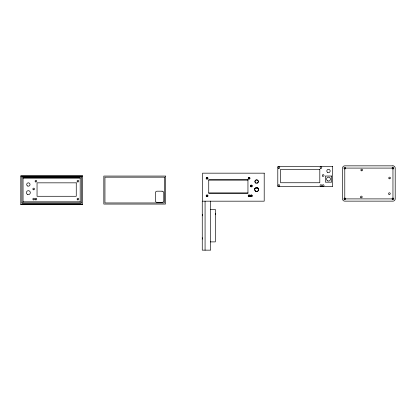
<?xml version="1.0" encoding="UTF-8"?>
<svg xmlns="http://www.w3.org/2000/svg" width="416" height="416" viewBox="0 0 416 416"><rect width="100%" height="100%" fill="white"/><g stroke="black" fill="none" stroke-linecap="round" stroke-linejoin="round"><path stroke-width="0.62" d="M215.28 214.672L215.306 213.502M202.389 238.269L202.264 239.086M20.8 176.062L82.42 176.062M21.918 176.982L81.302 176.982M23.041 178.1L80.184 178.1M208.738 180.029L247.952 180.029M258.315 188.292L255.798 188.292A1.68 1.68 0 0 0 254.389 189.051M208.738 192.993L247.952 192.993M23.041 201.807L80.184 201.807M21.918 202.93L81.302 202.93M20.8 204.402L82.42 204.402M210.35 209.399L215.316 209.399L215.316 241.888L210.35 241.888M210.668 201.136L210.668 250.151L202.264 250.151L202.264 201.136M205.067 201.235L205.067 250.151M80.184 202.14L80.184 177.772L23.041 177.772L23.041 202.14M202.264 215.259A13.068 0.369 -88.9 0 1 202.311 214.542M202.389 238.633A13.068 0.447 90 0 1 202.264 237.744M202.327 215.836A13.068 0.4 -89.1 0 1 202.389 214.744M248.612 179.072A0.842 0.822 0 0 1 248.44 177.84A0.842 0.822 0 0 1 249.709 177.84A0.842 0.822 0 0 1 249.532 179.072M206.601 179.072A0.842 0.822 0 0 1 206.424 177.84A0.842 0.822 0 0 1 207.693 177.84A0.842 0.822 0 0 1 207.516 179.072M206.466 196.544A0.842 0.822 0 0 1 206.466 195.38A0.842 0.822 0 0 1 207.652 195.38A0.842 0.822 0 0 1 207.652 196.544M248.482 196.544A0.842 0.822 0 0 1 248.482 195.38A0.842 0.822 0 0 1 249.668 195.38A0.842 0.822 0 0 1 249.668 196.544M250.718 196.544A0.842 0.822 0 0 1 250.718 195.38A0.842 0.822 0 0 1 251.909 195.38A0.842 0.822 0 0 1 251.909 196.544M256.173 183.253A1.68 1.648 0 0 1 255.263 180.716A1.68 1.648 0 0 1 258.008 180.716A1.68 1.648 0 0 1 257.098 183.253M392.959 165.849L344.781 165.849A2.241 2.241 0 0 0 342.54 168.09L342.54 198.9A2.241 2.241 0 0 0 344.781 201.141L392.959 201.141A2.241 2.241 0 0 0 395.2 198.9L395.2 168.09A2.241 2.241 0 0 0 392.959 165.849M332.691 166.504L277.794 166.504L277.794 186.67L332.691 186.67L332.691 166.504M392.959 168.09L344.781 168.09L344.781 198.9L392.959 198.9L392.959 168.09M319.805 169.307L280.592 169.307L280.592 182.749L319.805 182.749L319.805 169.307M264.202 173.165L202.576 173.165L202.576 201.178L264.202 201.178L264.202 173.165M82.42 175.838L20.8 175.838L20.8 204.625L82.42 204.625L82.42 175.838M331.573 176.03L325.411 176.03L325.411 182.192L331.573 182.192L331.573 176.03M165.448 176.062L103.828 176.062L103.828 204.069L165.448 204.069L165.448 176.062M81.302 176.649L21.918 176.649L21.918 203.258L81.302 203.258L81.302 176.649M164.33 177.18L104.946 177.18L104.946 202.951L164.33 202.951L164.33 177.18M247.952 179.811L208.738 179.811L208.738 193.211L247.952 193.211L247.952 179.811M76.258 182.837L37.045 182.837L37.045 196.279L76.258 196.279L76.258 182.837M162.089 191.188L157.045 191.188A1.68 1.68 0 0 0 155.366 192.868L155.366 200.71A1.68 1.68 0 0 0 157.045 202.389L162.089 202.389A1.68 1.68 0 0 0 163.769 200.71L163.769 192.868A1.68 1.68 0 0 0 162.089 191.188M327.512 180.809A1.96 1.96 0 0 0 330.45 179.109A1.96 1.96 0 0 0 327.512 177.414A1.96 1.96 0 0 0 327.512 180.809M344.297 168.776A0.842 0.842 0 0 0 345.618 168.163A0.842 0.842 0 0 0 344.427 167.326A0.842 0.842 0 0 0 344.297 168.776M344.36 199.628A0.842 0.842 0 0 0 345.623 198.9A0.842 0.842 0 0 0 344.36 198.172A0.842 0.842 0 0 0 344.36 199.628M392.538 199.628A0.842 0.842 0 0 0 393.801 198.9A0.842 0.842 0 0 0 392.538 198.172A0.842 0.842 0 0 0 392.538 199.628M392.475 168.776A0.842 0.842 0 0 0 393.796 168.163A0.842 0.842 0 0 0 392.605 167.326A0.842 0.842 0 0 0 392.475 168.776M388.944 194.298A0.848 0.848 0 0 0 390.27 193.684A0.848 0.848 0 0 0 389.074 192.837A0.848 0.848 0 0 0 388.944 194.298M389.121 178.688A0.837 0.837 0 0 0 390.432 178.064A0.837 0.837 0 0 0 389.241 177.237A0.837 0.837 0 0 0 389.121 178.688M361.218 170.721A0.848 0.848 0 0 0 362.544 170.087A0.848 0.848 0 0 0 361.338 169.26A0.848 0.848 0 0 0 361.218 170.721M360.906 197.678A0.848 0.848 0 0 0 362.211 197.007A0.848 0.848 0 0 0 360.974 196.217A0.848 0.848 0 0 0 360.906 197.678M320.507 186.28A0.842 0.842 0 0 0 321.771 185.552A0.842 0.842 0 0 0 320.507 184.824A0.842 0.842 0 0 0 320.507 186.28M320.507 168.355A0.842 0.842 0 0 0 321.771 167.627A0.842 0.842 0 0 0 320.507 166.899A0.842 0.842 0 0 0 320.507 168.355M278.491 168.355A0.842 0.842 0 0 0 279.755 167.627A0.842 0.842 0 0 0 278.491 166.899A0.842 0.842 0 0 0 278.491 168.355M278.429 186.238A0.842 0.842 0 0 0 279.75 185.63A0.842 0.842 0 0 0 278.559 184.787A0.842 0.842 0 0 0 278.429 186.238M322.748 186.28A0.842 0.842 0 0 0 324.007 185.552A0.842 0.842 0 0 0 322.748 184.824A0.842 0.842 0 0 0 322.748 186.28M322.748 176.197A0.842 0.842 0 0 0 324.007 175.469A0.842 0.842 0 0 0 322.748 174.741A0.842 0.842 0 0 0 322.748 176.197M327.652 172.432A1.68 1.68 0 0 0 330.174 170.976A1.68 1.68 0 0 0 327.652 169.525A1.68 1.68 0 0 0 327.652 172.432M35.506 199.81A0.842 0.842 0 0 0 36.764 199.082A0.842 0.842 0 0 0 35.506 198.354A0.842 0.842 0 0 0 35.506 199.81M35.506 181.886A0.842 0.842 0 0 0 36.764 181.158A0.842 0.842 0 0 0 35.506 180.43A0.842 0.842 0 0 0 35.506 181.886M77.522 181.886A0.842 0.842 0 0 0 78.78 181.158A0.842 0.842 0 0 0 77.522 180.43A0.842 0.842 0 0 0 77.522 181.886M77.522 199.81A0.842 0.842 0 0 0 78.78 199.082A0.842 0.842 0 0 0 77.522 198.354A0.842 0.842 0 0 0 77.522 199.81M33.264 199.81A0.842 0.842 0 0 0 34.523 199.082A0.842 0.842 0 0 0 33.264 198.354A0.842 0.842 0 0 0 33.264 199.81M33.264 189.727A0.842 0.842 0 0 0 34.523 188.999A0.842 0.842 0 0 0 33.264 188.271A0.842 0.842 0 0 0 33.264 189.727M27.524 185.962A1.68 1.68 0 0 0 30.046 184.512A1.68 1.68 0 0 0 27.524 183.056A1.68 1.68 0 0 0 27.524 185.962M27.383 194.34A1.96 1.96 0 0 0 30.321 192.639A1.96 1.96 0 0 0 27.383 190.944A1.96 1.96 0 0 0 27.383 194.34M248.654 196.456A0.842 0.822 0 0 0 249.912 195.738A0.842 0.822 0 0 0 248.654 195.026A0.842 0.822 0 0 0 248.654 196.456M248.654 178.875A0.842 0.822 0 0 0 249.912 178.162A0.842 0.822 0 0 0 248.654 177.45A0.842 0.822 0 0 0 248.654 178.875M206.638 178.875A0.842 0.822 0 0 0 207.901 178.162A0.842 0.822 0 0 0 206.638 177.45A0.842 0.822 0 0 0 206.638 178.875M206.638 196.456A0.842 0.822 0 0 0 207.901 195.738A0.842 0.822 0 0 0 206.638 195.026A0.842 0.822 0 0 0 206.638 196.456M250.832 196.414A0.842 0.822 0 0 0 252.153 195.816A0.842 0.822 0 0 0 250.962 194.995A0.842 0.822 0 0 0 250.832 196.414M250.895 186.566A0.842 0.822 0 0 0 252.153 185.853A0.842 0.822 0 0 0 250.895 185.141A0.842 0.822 0 0 0 250.895 186.566M255.798 182.879A1.68 1.648 0 0 0 258.315 181.449A1.68 1.648 0 0 0 255.798 180.024A1.68 1.648 0 0 0 255.798 182.879M255.658 191.09A1.96 1.924 0 0 0 258.596 189.42A1.96 1.924 0 0 0 255.658 187.756A1.96 1.924 0 0 0 255.658 191.09M250.832 186.748A0.842 0.822 0 0 0 252.153 186.144A0.842 0.822 0 0 0 250.962 185.323A0.842 0.822 0 0 0 250.832 186.748M255.658 191.308A1.96 1.924 0 0 0 258.596 189.644A1.96 1.924 0 0 0 255.658 187.98A1.96 1.924 0 0 0 255.658 191.308"/></g></svg>
